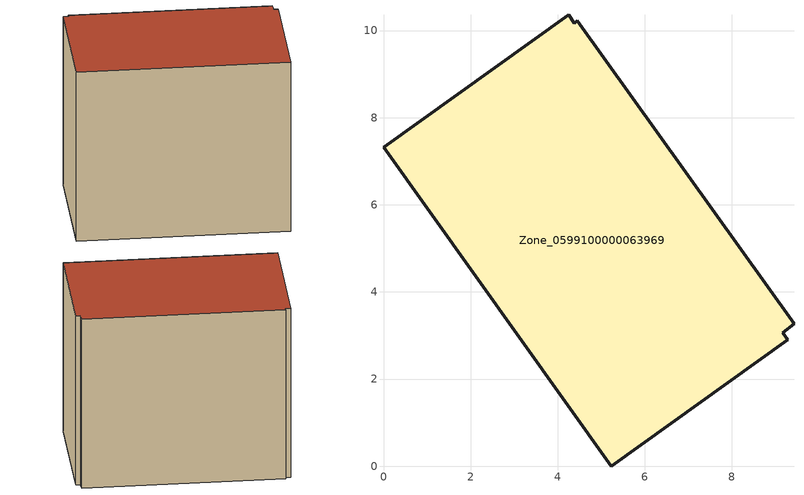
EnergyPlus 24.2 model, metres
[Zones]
Zone_0599100000063969
 floor ground (C_G): 4.25,10.36 4.38,10.17 4.45,10.22 9.43,3.26 9.17,3.06 9.28,2.9 5.23,0 0,7.32 z0
 wall outside (C_F): 5.23,0 9.28,2.9 9.17,3.06 9.43,3.26 4.45,10.22 4.38,10.17 4.25,10.36 0,7.32 5.23,0 z0:7.86
 roof outside (C_R): 4.38,10.17 4.25,10.36 0,7.32 5.23,0 9.28,2.9 9.17,3.06 9.43,3.26 4.45,10.22 z7.86
[BUILDING]
Pand.0599100000063969: North Axis=0; Terrain=City; Loads Convergence Tolerance Value=0.04; Temperature Convergence Tolerance Value=0.4; Solar Distribution=FullExterior; Maximum Number of Warmup Days=25; Minimum Number of Warmup Days=1
[Site:Location]
Rotterdam.The.Hague.AP_ZH_NLD Design_Conditions: Latitude=51.96; Longitude=4.45; Time Zone=1; Elevation=-4.5
[SITE:GROUNDTEMPERATURE:BUILDINGSURFACE]
18, 18, 18, 18, 18, 18, 18, 18, 18, 18, 18, 18
[MATERIAL] Thermal Absorptance=0.9; Solar Absorptance=0.7; Visible Absorptance=0.7
Name | Roughness | Thickness | Conductivity | Density | Specific Heat
G.TC.1975-1991 | MediumSmooth | 0.15 | 0.288461 | 540 | 1210
F.TC.1975-1991 | Rough | 0.3 | 0.230769 | 1920 | 840
R.TC.1975-1991 | MediumRough | 0.2 | 0.153846 | 1500 | 1000
[CONSTRUCTION]
C_G: G.TC.1975-1991
C_F: F.TC.1975-1991
C_R: R.TC.1975-1991
[ZONE]
Zone_0599100000063969: Type=1; Multiplier=1; Ceiling Height=Autocalculate; Volume=Autocalculate; Floor Area=autocalculate; Part of Total Floor Area=Yes
[ZONEINFILTRATION:DESIGNFLOWRATE]
Infil_Zone_0599100000063969: Zone or ZoneList or Space or SpaceList=Zone_0599100000063969; Schedule=AlwaysOn; Design Flow Rate Calculation Method=Flow/Area; Flow Rate per Floor Area=0.003; Constant Term Coefficient=1; Temperature Term Coefficient=0; Velocity Term Coefficient=0; Velocity Squared Term Coefficient=0
[HVACTEMPLATE:ZONE:IDEALLOADSAIRSYSTEM]
Zone_0599100000063969: Maximum Heating Supply Air Temperature=50; Minimum Cooling Supply Air Temperature=13; Maximum Heating Supply Air Humidity Ratio=0.0156; Minimum Cooling Supply Air Humidity Ratio=0.0077; Heating Limit=NoLimit; Cooling Limit=NoLimit; Dehumidification Control Type=ConstantSensibleHeatRatio; Cooling Sensible Heat Ratio=0.7; Dehumidification Setpoint=60; Humidification Control Type=None; Humidification Setpoint=30; Outdoor Air Method=None; Outdoor Air Flow Rate per Person=0.00944; Outdoor Air Flow Rate per Zone Floor Area=0; Outdoor Air Flow Rate per Zone=0; Demand Controlled Ventilation Type=None; Outdoor Air Economizer Type=NoEconomizer; Heat Recovery Type=None; Sensible Heat Recovery Effectiveness=0.7; Latent Heat Recovery Effectiveness=0.65
[ZONECONTROL:THERMOSTAT]
ThermostatControl_Zone_0599100000063969: Zone or ZoneList=Zone_0599100000063969; Control Type Schedule=DualSetpointControlType; Control 1=Thermostat_Zone_0599100000063969; Temperature Difference Between Cutout And Setpoint=0
[THERMOSTATSETPOINT:DUALSETPOINT]
Thermostat_Zone_0599100000063969: Heating Setpoint Temperature Schedule=HeatingSetpoint_Zone_0599100000063969; Cooling Setpoint Temperature Schedule=CoolingSetpoint_Zone_0599100000063969
[SCHEDULE:COMPACT]
HeatingSetpoint_Zone_0599100000063969: Through: 12/31, For: AllDays, Until: 24:00, 21
CoolingSetpoint_Zone_0599100000063969: Through: 12/31, For: AllDays, Until: 24:00, 24
DualSetpointControlType: Through: 12/31, For: AllDays, Until: 24:00, 4
AlwaysOn: Through: 12/31, For: AllDays, Until: 24:00, 1
